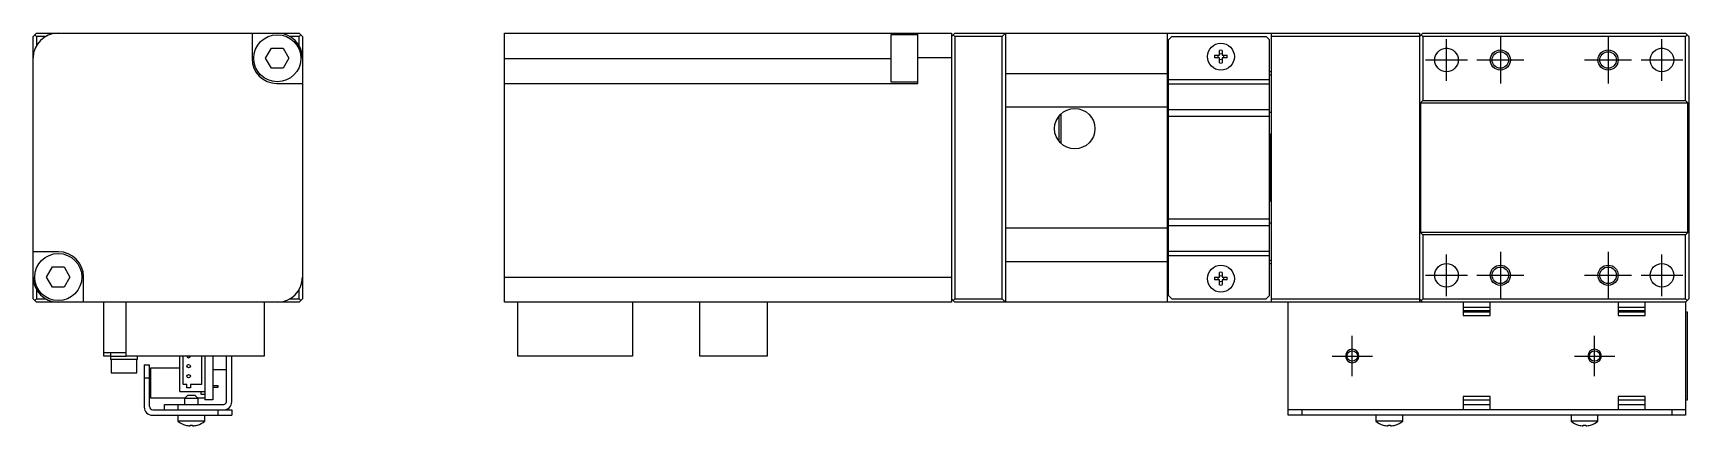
# Model space of a CAD drawing. Extents: x 0 to 522, y -8 to 217.
# Drawn here: x 275.9 to 521.8, y 83.4 to 141.8 of the extents above; entities that cross this region are included whole.
import ezdxf

# ---------------------------------------------------------------- set-up
doc = ezdxf.new("R2010")
doc.units = 0
doc.header["$LTSCALE"] = 0.5
doc.linetypes.add('CENTER', pattern=[50.8, 31.75, -6.35, 6.35, -6.35])
for name, color, linetype in [('MSM_CENTER', 1, 'CENTER'), ('MSM_CONTINUOUS', 7, 'CONTINUOUS'), ('MSM_NARROW', 5, 'CONTINUOUS')]:
    doc.layers.add(name, color=color, linetype=linetype)

msp = doc.modelspace()

# ---------------------------------------------------------------- linework, layer by layer
at = {"layer": 'MSM_CENTER'}
for p, q in [((485.8, 134.7), (485.8, 140.9)), ((493.8, 141.3), (493.8, 134.3)), ((509.8, 141.3), (509.8, 134.3)), ((517.8, 134.7), (517.8, 140.9)), ((482.7, 137.8), (488.9, 137.8)), ((490.3, 137.8), (497.3, 137.8)), ((506.3, 137.8), (513.3, 137.8)), ((514.7, 137.8), (520.9, 137.8)), ((485.8, 102.7), (485.8, 108.9)), ((493.8, 109.3), (493.8, 102.3)), ((509.8, 109.3), (509.8, 102.3)), ((517.8, 102.7), (517.8, 108.9)), ((482.7, 105.8), (488.9, 105.8)), ((490.3, 105.8), (497.3, 105.8)), ((506.3, 105.8), (513.3, 105.8)), ((514.7, 105.8), (520.9, 105.8)), ((471.8, 90.8), (471.8, 96.8)), ((507.8, 90.8), (507.8, 96.8)), ((468.8, 93.8), (474.8, 93.8)), ((504.8, 93.8), (510.8, 93.8))]:
    msp.add_line(p, q, dxfattribs=at)
at = {"layer": 'MSM_CONTINUOUS'}
for p, q in [((275.9, 141.3), (276.4, 141.8)), ((275.9, 102.3), (275.9, 141.3)), ((276.4, 141.3), (276.15, 141.55)), ((276.4, 141.8), (315.4, 141.8)), ((277.742582, 141.3), (276.4, 141.3)), ((276.4, 141.3), (276.4, 139.957418)), ((308.411775, 141.8), (308.411775, 138.011775)), ((315.4, 141.3), (314.057417, 141.3)), ((315.4, 141.8), (315.9, 141.3)), ((315.65, 141.55), (315.4, 141.3)), ((315.4, 139.957418), (315.4, 141.3)), ((315.9, 141.3), (315.9, 102.3)), ((345.9, 101.8), (345.9, 141.8)), ((345.9, 141.8), (412.3, 141.8)), ((403.3, 141.563456), (403.3, 134.563456)), ((407.3, 141.563456), (403.3, 141.563456)), ((407.3, 134.311775), (407.3, 141.8)), ((412.3, 141.8), (412.3, 101.8)), ((412.8, 141.8), (412.3, 141.3)), ((412.55, 141.55), (412.8, 141.3)), ((412.8, 141.8), (481.8, 141.8)), ((412.8, 141.3), (412.8, 102.3)), ((419.8, 141.3), (412.8, 141.3)), ((419.8, 141.3), (420.3, 141.8)), ((419.8, 102.3), (419.8, 141.3)), ((420.3, 141.8), (420.3, 101.8)), ((444.3, 141.8), (444.3, 101.8)), ((445, 141.3), (444.5, 140.8)), ((444.5, 102.8), (444.5, 140.8)), ((445, 141.3), (459, 141.3)), ((459.5, 140.8), (459, 141.3)), ((459.5, 102.8), (459.5, 140.8)), ((459.8, 101.8), (459.8, 141.8)), ((481.8, 141.3), (459.8, 141.3)), ((481.8, 141.8), (481.8, 101.8)), ((481.8, 141.3), (482.3, 141.8)), ((482.05, 141.55), (482.3, 141.3)), ((482.3, 141.8), (521.3, 141.8)), ((521.3, 141.3), (482.3, 141.3)), ((482.3, 141.3), (482.3, 131.8)), ((521.3, 141.8), (521.8, 141.3)), ((521.3, 141.3), (521.55, 141.55)), ((521.3, 131.8), (521.3, 141.3)), ((521.8, 141.3), (521.8, 102.3)), ((310.431405, 138.063456), (311.29743, 139.563456)), ((311.29743, 136.563456), (310.431405, 138.063456)), ((311.29743, 139.563456), (313.029481, 139.563456)), ((313.029481, 139.563456), (313.895506, 138.063456)), ((313.895506, 138.063456), (313.029481, 136.563456)), ((345.9, 138.011775), (403.3, 138.011775)), ((412.3, 138.1), (407.3, 138.1)), ((451.371292, 138.5), (452.1, 138.5)), ((452.1, 138.1), (451.371292, 138.1)), ((452.1, 138.5), (452.1, 139.228709)), ((452.1, 137.371292), (452.1, 138.1)), ((452.5, 139.228709), (452.5, 138.5)), ((452.5, 138.5), (453.228709, 138.5)), ((452.5, 138.1), (452.5, 137.371292)), ((453.228709, 138.1), (452.5, 138.1)), ((485.600247, 139.538563), (485.999754, 139.538563)), ((517.600247, 139.538563), (517.999754, 139.538563)), ((313.029481, 136.563456), (311.29743, 136.563456)), ((420.3, 135.8), (444.3, 135.8)), ((444.5, 136.05), (444.3, 136.05)), ((459.8, 136.05), (459.5, 136.05)), ((459.8, 135.55), (459.5, 135.55)), ((312.111775, 134.311775), (315.9, 134.311775)), ((345.9, 134.311775), (407.3, 134.311775)), ((403.3, 134.563456), (407.3, 134.563456)), ((444.5, 132.8), (444.3, 132.8)), ((444.5, 134.921321), (459.5, 134.921321)), ((459.5, 134.214214), (444.5, 134.214214)), ((444.3, 130.8), (420.3, 130.8)), ((444.5, 131.8), (444.3, 131.8)), ((444.5, 130.446447), (459.5, 130.446447)), ((482.3, 131.8), (481.95, 131.45)), ((481.95, 131.45), (481.95, 112.15)), ((481.95, 131.45), (521.65, 131.45)), ((482.3, 131.8), (521.3, 131.8)), ((521.65, 131.45), (521.3, 131.8)), ((521.65, 112.15), (521.65, 131.45)), ((428.3, 125.673864), (428.3, 129.526136)), ((428.6, 125.363932), (428.6, 129.836068)), ((444.5, 129.072971), (444.3, 129.072971)), ((459.5, 129.385787), (444.5, 129.385787)), ((459.5, 130.05), (459.8, 130.05)), ((428.3, 125.8), (428.2, 125.8)), ((444.3, 126.572971), (444.5, 126.572971)), ((459.6, 126.8), (459.5, 126.8)), ((459.6, 116.8), (459.6, 126.8)), ((459.8, 126.6), (459.6, 126.8)), ((444.3, 124.072971), (444.5, 124.072971)), ((444.5, 119.52703), (444.3, 119.52703)), ((444.5, 117.02703), (444.3, 117.02703)), ((459.5, 116.8), (459.6, 116.8)), ((459.6, 116.8), (459.8, 117)), ((444.3, 114.52703), (444.5, 114.52703)), ((444.5, 114.214214), (459.5, 114.214214)), ((459.5, 113.153554), (444.5, 113.153554)), ((459.8, 113.55), (459.5, 113.55)), ((444.3, 112.8), (420.3, 112.8)), ((444.3, 111.8), (444.5, 111.8)), ((444.3, 110.8), (444.5, 110.8)), ((481.95, 112.15), (482.3, 111.8)), ((521.65, 112.15), (481.95, 112.15)), ((482.3, 111.8), (482.3, 102.3)), ((521.3, 111.8), (482.3, 111.8)), ((521.3, 111.8), (521.65, 112.15)), ((521.3, 102.3), (521.3, 111.8)), ((279.688225, 109.288226), (275.9, 109.288226)), ((444.5, 109.385787), (459.5, 109.385787)), ((459.5, 108.67868), (444.5, 108.67868)), ((277.904493, 105.536544), (278.770518, 107.036544)), ((278.770518, 107.036544), (280.502569, 107.036544)), ((280.502569, 107.036544), (281.368594, 105.536544)), ((444.3, 107.8), (420.3, 107.8)), ((444.3, 107.55), (444.5, 107.55)), ((452.1, 105.5), (452.1, 106.228709)), ((452.5, 106.228709), (452.5, 105.5)), ((459.5, 108.05), (459.8, 108.05)), ((459.5, 107.55), (459.8, 107.55)), ((276.4, 103.642583), (276.4, 102.3)), ((278.770518, 104.036544), (277.904493, 105.536544)), ((280.502569, 104.036544), (278.770518, 104.036544)), ((281.368594, 105.536544), (280.502569, 104.036544)), ((283.388225, 101.8), (283.388225, 105.588226)), ((315.4, 102.3), (315.4, 103.642583)), ((345.9, 105.5), (412.3, 105.5)), ((451.371292, 105.5), (452.1, 105.5)), ((452.1, 105.1), (451.371292, 105.1)), ((452.1, 104.371292), (452.1, 105.1)), ((452.5, 105.5), (453.228709, 105.5)), ((452.5, 105.1), (452.5, 104.371292)), ((453.228709, 105.1), (452.5, 105.1)), ((276.4, 101.8), (275.9, 102.3)), ((276.15, 102.05), (276.4, 102.3)), ((276.4, 102.3), (277.742582, 102.3)), ((315.4, 101.8), (276.4, 101.8)), ((286.4, 93.8), (286.4, 101.8)), ((289.7, 93.8), (289.7, 101.8)), ((310.2, 101.8), (310.2, 93.8)), ((314.057417, 102.3), (315.4, 102.3)), ((315.9, 102.3), (315.4, 101.8)), ((315.65, 102.05), (315.4, 102.3)), ((412.3, 101.8), (345.9, 101.8)), ((347.9, 93.8), (347.9, 101.8)), ((364.9, 101.8), (364.9, 93.8)), ((374.9, 93.8), (374.9, 101.8)), ((384.9, 101.8), (384.9, 93.8)), ((412.8, 101.8), (412.3, 102.3)), ((412.8, 102.3), (412.55, 102.05)), ((412.8, 102.3), (419.8, 102.3)), ((521.3, 101.8), (412.8, 101.8)), ((420.3, 101.8), (419.8, 102.3)), ((444.5, 102.8), (445, 102.3)), ((445, 102.3), (459, 102.3)), ((459, 102.3), (459.5, 102.8)), ((459.8, 102.3), (481.8, 102.3)), ((462.3, 85), (462.3, 101.8)), ((482.3, 101.8), (481.8, 102.3)), ((482.3, 102.3), (482.05, 102.05)), ((482.3, 102.3), (521.3, 102.3)), ((488.3, 101.8), (488.3, 99.8)), ((492.3, 101), (488.3, 101)), ((492.3, 99.8), (492.3, 101.8)), ((511.3, 101.8), (511.3, 99.8)), ((515.3, 101), (511.3, 101)), ((515.3, 99.8), (515.3, 101.8)), ((521.55, 102.05), (521.3, 102.3)), ((521.8, 102.3), (521.3, 101.8)), ((521.3, 101.8), (521.3, 85)), ((492.3, 100.5), (488.3, 100.5)), ((492.3, 100.3), (488.3, 100.3)), ((488.3, 99.8), (492.3, 99.8)), ((515.3, 100.5), (511.3, 100.5)), ((515.3, 100.3), (511.3, 100.3)), ((511.3, 99.8), (515.3, 99.8)), ((521.6, 100.3), (521.3, 100.3)), ((521.6, 87.3), (521.6, 100.3)), ((286.4, 94.3), (289.7, 94.3)), ((287.4, 93.8), (286.4, 93.8)), ((287.4, 94.3), (287.4, 93.3)), ((287.4, 93.799998), (289.7, 93.799999)), ((310.2, 93.8), (289.7, 93.8)), ((291.4, 93.3), (291.4, 93.8)), ((297.7, 88.55), (297.7, 93.8)), ((298.2, 89.55), (298.2, 93.8)), ((300.9, 93.8), (300.9, 89.55)), ((301.4, 93.8), (301.4, 87.3)), ((302.6, 93.8), (302.6, 87.3)), ((304.6, 87), (304.6, 93.8)), ((305.4, 87), (305.4, 93.8)), ((364.9, 93.8), (347.9, 93.8)), ((384.9, 93.8), (374.9, 93.8)), ((291.4, 93.3), (287.4, 93.3)), ((287.5, 93.3), (287.5, 91.3)), ((287.5, 91.3), (291.3, 91.3)), ((291.3, 91.3), (291.3, 93.3)), ((292.4, 92.5), (292.4, 86.2)), ((292.4, 92.5), (293.2, 92.5)), ((293.2, 86.3), (293.2, 92.5)), ((293.4, 87.55), (293.4, 92.05)), ((293.4, 92.05), (297.7, 92.05)), ((302.6, 91.8), (304.6, 91.8)), ((293.2, 90.5), (292.4, 90.5)), ((297.7, 88.55), (301.4, 88.55)), ((298.75, 89.55), (298.2, 89.55)), ((298.75, 89.05), (298.75, 89.55)), ((299.25, 89.05), (298.75, 89.05)), ((300.9, 89.55), (299.25, 89.55)), ((299.25, 89.55), (299.25, 89.05)), ((300.85, 88.095), (300.85, 88.55)), ((302.6, 89.425), (303.4, 89.425)), ((302.6, 89.175), (303.4, 89.175)), ((303.4, 89.175), (303.4, 89.425)), ((298.45, 87.55), (293.4, 87.55)), ((295.4, 85.8), (295.4, 86.6)), ((295.4, 86.6), (304.2, 86.6)), ((297.4, 86.6), (297.4, 85.8)), ((298.6, 87.7), (298.4, 87.5)), ((300.4, 87.5), (298.4, 87.5)), ((298.4, 87.5), (298.4, 86.60002)), ((298.9, 88), (298.6, 87.7)), ((298.9, 88), (299.9, 88)), ((300.2, 87.7), (299.9, 88)), ((300.4, 87.5), (300.2, 87.7)), ((301.4, 87.55), (300.35, 87.55)), ((300.4, 86.60002), (300.4, 87.5)), ((301.4, 88.095), (300.85, 88.095)), ((302.6, 87.3), (301.4, 87.3)), ((488.3, 87.8), (488.3, 85.8)), ((492.3, 87.8), (488.3, 87.8)), ((488.3, 87.3), (492.3, 87.3)), ((488.3, 86.6), (492.3, 86.6)), ((492.3, 85.8), (492.3, 87.8)), ((515.3, 87.8), (511.3, 87.8)), ((511.3, 87.8), (511.3, 85.8)), ((511.3, 87.3), (515.3, 87.3)), ((511.3, 86.6), (515.3, 86.6)), ((515.3, 85.8), (515.3, 87.8)), ((521.3, 87.3), (521.6, 87.3)), ((293.6, 85), (305.4, 85)), ((293.7, 85.8), (305.4, 85.8)), ((297.4, 85), (297.4, 84.102001)), ((301.4, 84.102001), (297.4, 84.102001)), ((301.4, 84.102001), (301.4, 85)), ((303.4, 85), (303.4, 85.8)), ((305.4, 85.8), (305.4, 85)), ((521.3, 85.8), (462.3, 85.8)), ((521.3, 85), (462.3, 85)), ((464.3, 85.8), (464.3, 85)), ((475.3, 85), (475.3, 84.102001)), ((479.3, 84.102001), (475.3, 84.102001)), ((479.3, 84.102001), (479.3, 85)), ((504.3, 85), (504.3, 84.102001)), ((508.3, 84.102001), (504.3, 84.102001)), ((508.3, 84.102001), (508.3, 85)), ((519.3, 85), (519.3, 85.8)), ((298.511384, 83.525856), (298.513638, 83.530479)), ((299.22, 83.530479), (299.58, 83.530479)), ((299.22, 83.410142), (299.22, 83.530479)), ((299.58, 83.530479), (299.58, 83.410142)), ((300.286361, 83.530479), (300.288616, 83.525856)), ((476.411384, 83.525856), (476.413639, 83.530479)), ((477.12, 83.530479), (477.48, 83.530479)), ((477.12, 83.410142), (477.12, 83.530479)), ((477.48, 83.530479), (477.48, 83.410142)), ((478.186362, 83.530479), (478.188616, 83.525856)), ((505.411384, 83.525856), (505.413639, 83.530479)), ((506.12, 83.530479), (506.48, 83.530479)), ((506.12, 83.410142), (506.12, 83.530479)), ((506.48, 83.530479), (506.48, 83.410142)), ((507.186362, 83.530479), (507.188616, 83.525856))]:
    msp.add_line(p, q, dxfattribs=at)
for centre, radius in [((312.163456, 138.063456), 3.5), ((452.3, 138.3), 2), ((485.8, 137.8), 1.75), ((493.8, 137.8), 1.2295), ((509.8, 137.8), 1.2295), ((517.8, 137.8), 1.75), ((430.6, 127.6), 3), ((279.636544, 105.536544), 3.5), ((452.3, 105.3), 2), ((485.8, 105.8), 1.75), ((493.8, 105.8), 1.2295), ((509.8, 105.8), 1.2295), ((517.8, 105.8), 1.75), ((471.8, 93.8), 0.7835), ((507.8, 93.8), 0.7835), ((299, 92.3), 0.25), ((299, 90.8), 0.25)]:
    msp.add_circle(centre, radius, dxfattribs=at)
for centre, radius, start, end in [((279.6, 138.1), 3.7, 90, 180), ((312.2, 138.1), 3.7, 0, 90), ((312.111775, 138.011775), 3.7, 180, 270), ((452.3, 138.3), 0.95, 167.846803, 192.153197), ((452.3, 138.3), 0.435085, 152.633517, 207.366483), ((452.3, 138.3), 0.95, 77.846803, 102.153197), ((452.3, 138.3), 0.435085, 62.633517, 117.366483), ((452.3, 138.3), 0.435085, 242.633517, 297.366483), ((452.3, 138.3), 0.435085, 332.633517, 27.366483), ((452.3, 138.3), 0.95, 347.846803, 12.153197), ((452.3, 138.3), 0.95, 257.846803, 282.153197), ((279.688225, 105.588226), 3.7, 0, 90), ((452.3, 105.3), 0.95, 77.846803, 102.153197), ((279.6, 105.5), 3.7, 180, 270), ((312.2, 105.5), 3.7, 270, 0), ((452.3, 105.3), 0.95, 167.846803, 192.153197), ((452.3, 105.3), 0.435085, 152.633517, 207.366483), ((452.3, 105.3), 0.435085, 62.633517, 117.366483), ((452.3, 105.3), 0.435085, 242.633517, 297.366483), ((452.3, 105.3), 0.95, 257.846803, 282.153197), ((452.3, 105.3), 0.435085, 332.633517, 27.366483), ((452.3, 105.3), 0.95, 347.846803, 12.153197), ((299, 93.8), 0.25, 180, 0), ((293.6, 86.2), 1.2, 180, 270), ((293.7, 86.3), 0.5, 180, 270), ((304.2, 87), 0.4, 270, 0), ((304.2, 87), 1.2, 270, 0), ((299.4, 86.6), 3.2, 231.317813, 253.877467), ((299.4, 86.6), 3.2, 286.122533, 308.682187), ((477.3, 86.6), 3.2, 231.317813, 253.877467), ((477.3, 86.6), 3.2, 286.122533, 308.682187), ((506.3, 86.6), 3.2, 231.317813, 253.877467), ((506.3, 86.6), 3.2, 286.122533, 308.682187), ((299.4, 86.6), 3.194933, 253.893288, 266.770291), ((299.4, 86.6), 3.194933, 273.229709, 286.106712), ((477.3, 86.6), 3.194933, 253.893288, 266.770291), ((477.3, 86.6), 3.194933, 273.229709, 286.106712), ((506.3, 86.6), 3.194933, 253.893288, 266.770291), ((506.3, 86.6), 3.194933, 273.229709, 286.106712)]:
    msp.add_arc(centre, radius, start, end, dxfattribs=at)
at = {"layer": 'MSM_NARROW'}
for centre in [(493.8, 137.8), (509.8, 137.8), (493.8, 105.8), (509.8, 105.8)]:
    msp.add_circle(centre, 1.5, dxfattribs=at)
at = {"layer": 'MSM_NARROW', "extrusion": (0, 0, -1)}
for centre in [(-471.8, 93.8), (-507.8, 93.8)]:
    msp.add_circle(centre, 1, dxfattribs=at)

doc.saveas('drawing.dxf')
